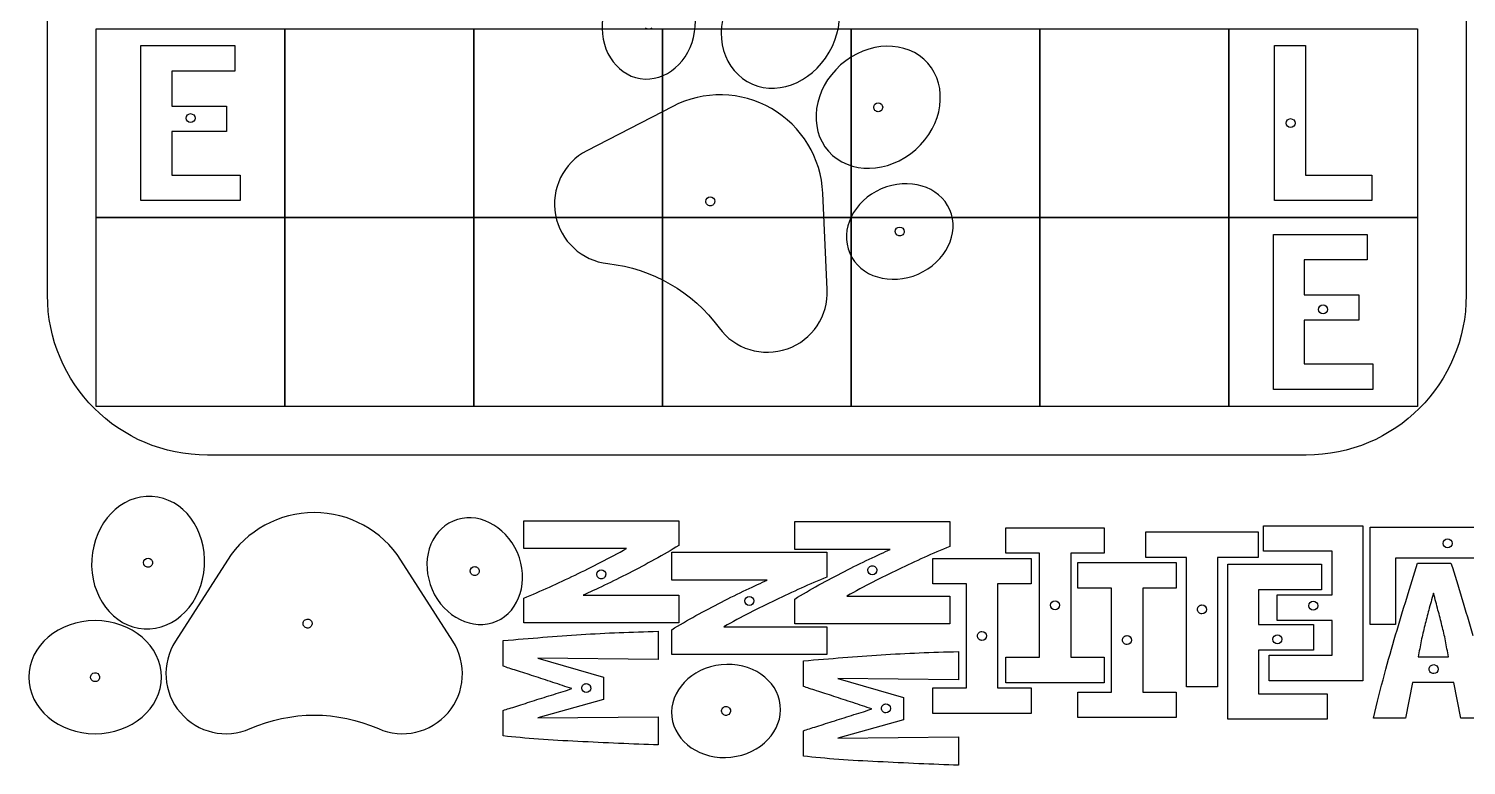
# Model space of a CAD drawing. Extents: x 9 to 2087, y 87 to 833.
# Drawn here: x 9.2 to 455, y 283.6 to 512 of the extents above; entities that cross this region are included whole.
import ezdxf

# ---------------------------------------------------------------- set-up
doc = ezdxf.new("R2010")
doc.units = 0
doc.layers.add('Calque_1', color=7, linetype='CONTINUOUS')

msp = doc.modelspace()

# ---------------------------------------------------------------- linework, layer by layer
at = {"layer": 'Calque_1', "color": 7}
for p, q in [((15.054819, 429.388908), (15.054819, 770.110981)), ((454.954828, 770.110981), (454.954828, 429.388908)), ((44.018872, 458.674346), (44.018872, 506.720704)), ((44.018872, 506.720704), (73.126085, 506.720704)), ((73.126085, 506.720704), (73.126085, 498.803531)), ((395.486494, 458.674329), (395.486494, 506.72072)), ((395.486494, 506.72072), (405.111293, 506.72072)), ((405.111293, 506.72072), (405.111293, 466.591498)), ((73.126085, 498.803531), (53.566051, 498.803531)), ((53.566051, 498.803531), (53.566051, 488.014446)), ((198.867605, 496.520455), (198.867605, 496.520455)), ((232.019515, 495.601686), (232.019515, 495.601686)), ((53.566051, 488.014446), (70.564688, 488.014446)), ((70.564688, 488.014446), (70.564688, 480.097277)), ((208.921179, 487.909872), (182.328029, 474.161657)), ((274.026514, 487.635134), (274.026514, 487.635134)), ((60.819693, 484.249917), (60.819693, 484.249917)), ((401.886385, 482.69753), (401.886385, 482.69753)), ((70.564688, 480.097277), (53.566051, 480.097277)), ((53.566051, 480.097277), (53.566051, 466.591515)), ((257.250633, 473.974975), (257.250633, 473.974975)), ((53.566051, 466.591515), (74.83371, 466.591515)), ((74.83371, 466.591515), (74.83371, 458.674346)), ((405.111293, 466.591498), (425.68042, 466.591498)), ((425.68042, 466.591498), (425.68042, 458.674329)), ((256.84999, 431.136335), (255.460046, 461.04064)), ((74.83371, 458.674346), (44.018872, 458.674346)), ((221.947174, 458.439328), (221.947174, 458.439328)), ((294.831482, 455.849123), (294.831482, 455.849123)), ((425.68042, 458.674329), (395.486494, 458.674329)), ((280.714786, 449.110041), (280.714786, 449.110041)), ((395.176017, 400.148119), (395.176017, 448.194477)), ((395.176017, 448.194477), (424.283271, 448.194477)), ((424.283271, 448.194477), (424.283271, 440.277304)), ((188.838331, 439.154291), (188.844822, 439.155702)), ((424.283271, 440.277304), (404.723196, 440.277304)), ((404.723196, 440.277304), (404.723196, 429.488219)), ((404.723196, 429.488219), (421.721833, 429.488219)), ((421.721833, 429.488219), (421.721833, 421.57105)), ((411.9769, 424.947487), (411.9769, 424.947487)), ((421.721833, 421.57105), (404.723196, 421.57105)), ((404.723196, 421.57105), (404.723196, 408.065288)), ((404.723196, 408.065288), (425.990897, 408.065288)), ((425.990897, 408.065288), (425.990897, 400.148119)), ((425.990897, 400.148119), (395.176017, 400.148119)), ((405.365873, 379.799941), (64.643792, 379.799941)), ((140.813835, 359.331962), (140.813835, 359.331962)), ((162.734082, 350.842107), (162.734082, 359.457854)), ((162.734082, 359.457854), (210.780416, 359.457854)), ((210.780416, 359.457854), (210.780416, 351.773539)), ((246.797681, 350.547069), (246.797681, 359.162816)), ((246.797681, 359.162816), (294.844014, 359.162816)), ((294.844014, 359.162816), (294.844014, 351.478501)), ((312.224307, 349.362086), (312.224307, 357.279259)), ((312.224307, 357.279259), (342.728668, 357.279259)), ((342.728668, 357.279259), (342.728668, 349.362086)), ((392.127254, 349.983724), (392.127254, 357.900897)), ((392.127254, 357.900897), (422.942134, 357.900897)), ((422.942134, 357.900897), (422.942134, 309.854564)), ((425.159591, 327.240434), (425.159591, 357.43436)), ((425.159591, 357.43436), (473.205982, 357.43436)), ((355.577069, 348.052365), (355.577069, 355.969497)), ((355.577069, 355.969497), (390.505774, 355.969497)), ((390.505774, 355.969497), (390.505774, 348.052365)), ((194.635633, 350.842107), (162.734082, 350.842107)), ((208.663347, 341.040863), (208.663347, 349.656611)), ((208.663347, 349.656611), (256.70968, 349.656611)), ((276.37061, 350.547069), (246.797681, 350.547069)), ((256.70968, 349.656611), (256.70968, 341.972296)), ((289.552689, 339.857425), (289.552689, 347.774599)), ((289.552689, 347.774599), (320.057092, 347.774599)), ((322.702918, 349.362086), (312.224307, 349.362086)), ((320.057092, 347.774599), (320.057092, 339.857425)), ((322.702918, 317.150058), (322.702918, 349.362086)), ((342.728668, 349.362086), (332.327717, 349.362086)), ((332.327717, 349.362086), (332.327717, 317.150058)), ((368.229022, 348.052365), (355.577069, 348.052365)), ((368.229022, 307.923164), (368.229022, 348.052365)), ((390.505774, 348.052365), (377.853821, 348.052365)), ((377.853821, 348.052365), (377.853821, 307.923164)), ((413.394954, 349.983724), (392.127254, 349.983724)), ((413.394954, 336.477958), (413.394954, 349.983724)), ((473.205982, 347.809561), (433.07676, 347.809561)), ((433.07676, 347.809561), (433.07676, 327.240434)), ((449.182792, 351.034469), (449.182792, 351.034469)), ((47.251282, 347.436143), (47.251282, 347.436143)), ((70.89315, 347.271731), (54.736887, 322.06885)), ((140.788239, 322.067666), (124.631565, 347.271709)), ((147.552933, 345.21526), (147.552933, 345.21526)), ((270.820835, 345.498169), (270.820835, 345.498169)), ((334.54962, 338.547742), (334.54962, 346.464874)), ((334.54962, 346.464874), (365.054023, 346.464874)), ((365.054023, 346.464874), (365.054023, 338.547742)), ((381.02881, 297.88927), (381.02881, 345.935629)), ((381.02881, 345.935629), (410.136064, 345.935629)), ((410.136064, 345.935629), (410.136064, 338.018455)), ((439.8403, 346.27216), (450.241293, 346.27216)), ((186.757261, 341.453851), (186.757261, 341.453851)), ((238.236276, 341.040863), (208.663347, 341.040863)), ((300.031301, 339.857425), (289.552689, 339.857425)), ((300.031301, 307.645397), (300.031301, 339.857425)), ((320.057092, 339.857425), (309.656099, 339.857425)), ((309.656099, 339.857425), (309.656099, 307.645397)), ((162.734082, 327.789203), (162.734082, 335.473518)), ((181.207486, 336.40495), (210.780416, 336.40495)), ((210.780416, 336.40495), (210.780416, 327.789203)), ((232.686505, 335.991963), (232.686505, 335.991963)), ((246.797681, 327.494123), (246.797681, 335.178439)), ((262.942464, 336.109871), (294.844014, 336.109871)), ((294.844014, 336.109871), (294.844014, 327.494123)), ((345.028232, 338.547742), (334.54962, 338.547742)), ((345.028232, 306.335714), (345.028232, 338.547742)), ((365.054023, 338.547742), (354.653031, 338.547742)), ((354.653031, 338.547742), (354.653031, 306.335714)), ((410.136064, 338.018455), (390.575989, 338.018455)), ((390.575989, 338.018455), (390.575989, 327.22937)), ((396.396318, 328.560784), (396.396318, 336.477958)), ((396.396318, 336.477958), (413.394954, 336.477958)), ((444.807939, 336.95788), (444.807939, 336.95788)), ((328.869889, 333.256072), (328.869889, 333.256072)), ((374.434927, 331.946343), (374.434927, 331.946343)), ((406.141251, 333.101541), (406.141251, 333.101541)), ((45.048156, 325.914593), (45.048156, 325.914593)), ((96.909205, 328.26247), (96.909205, 328.26247)), ((210.780416, 327.789203), (162.734082, 327.789203)), ((208.663347, 317.987918), (208.663347, 325.672233)), ((224.808129, 326.603665), (256.70968, 326.603665)), ((294.844014, 327.494123), (246.797681, 327.494123)), ((256.70968, 326.603665), (256.70968, 317.987918)), ((390.575989, 327.22937), (407.574626, 327.22937)), ((413.394954, 328.560784), (396.396318, 328.560784)), ((407.574626, 327.22937), (407.574626, 319.312201)), ((413.394954, 317.771737), (413.394954, 328.560784)), ((433.07676, 327.240434), (425.159591, 327.240434)), ((156.383665, 314.382376), (156.383665, 322.299507)), ((204.430024, 325.171423), (204.430024, 316.400479)), ((306.198333, 323.751411), (306.198333, 323.751411)), ((351.195306, 322.44172), (351.195306, 322.44172)), ((397.829693, 322.688639), (397.829693, 322.688639)), ((204.430024, 316.400479), (167.095134, 316.866195)), ((167.095134, 316.866195), (187.431404, 310.967124)), ((256.70968, 317.987918), (208.663347, 317.987918)), ((297.489783, 318.886021), (297.489783, 310.115077)), ((312.224307, 309.232885), (312.224307, 317.150058)), ((312.224307, 317.150058), (322.702918, 317.150058)), ((332.327717, 317.150058), (342.728668, 317.150058)), ((342.728668, 317.150058), (342.728668, 309.232885)), ((407.574626, 319.312201), (390.575989, 319.312201)), ((390.575989, 319.312201), (390.575989, 305.80644)), ((393.834879, 309.854564), (393.834879, 317.771737)), ((393.834879, 317.771737), (413.394954, 317.771737)), ((440.073158, 317.242566), (449.465099, 317.242566)), ((249.443408, 308.096974), (249.443408, 316.014105)), ((446.277863, 313.434251), (446.277863, 313.434251)), ((9.249531, 310.950991), (9.249531, 310.950991)), ((30.517556, 309.743339), (30.517556, 309.743339)), ((182.109241, 308.943863), (182.109241, 308.943863)), ((187.431404, 310.967124), (187.431404, 303.981383)), ((297.489783, 310.115077), (260.154878, 310.580793)), ((260.154878, 310.580793), (280.491146, 304.681722)), ((289.552689, 299.728224), (289.552689, 307.645397)), ((289.552689, 307.645397), (300.031301, 307.645397)), ((309.656099, 307.645397), (320.057092, 307.645397)), ((342.728668, 309.232885), (312.224307, 309.232885)), ((320.057092, 307.645397), (320.057092, 299.728224)), ((377.853821, 307.923164), (368.229022, 307.923164)), ((422.942134, 309.854564), (393.834879, 309.854564)), ((438.287914, 309.325393), (436.114572, 298.225827)), ((451.095105, 309.325393), (438.287914, 309.325393)), ((453.346066, 298.225827), (451.095105, 309.325393)), ((187.431404, 303.981383), (167.095134, 298.315171)), ((280.491146, 304.681722), (280.491146, 297.695981)), ((334.54962, 298.41854), (334.54962, 306.335714)), ((334.54962, 306.335714), (345.028232, 306.335714)), ((354.653031, 306.335714), (365.054023, 306.335714)), ((365.054023, 306.335714), (365.054023, 298.41854)), ((390.575989, 305.80644), (411.84369, 305.80644)), ((411.84369, 305.80644), (411.84369, 297.88927)), ((156.383665, 292.726578), (156.383665, 300.643752)), ((167.095134, 298.315171), (204.430024, 298.703268)), ((204.430024, 298.703268), (204.430024, 289.932282)), ((208.663171, 298.703224), (208.663171, 298.703224)), ((225.837253, 299.135761), (225.837253, 299.135761)), ((275.019003, 302.658486), (275.019003, 302.658486)), ((320.057092, 299.728224), (289.552689, 299.728224)), ((77.878649, 295.006735), (77.884385, 295.010047)), ((249.443408, 286.441176), (249.443408, 294.35835)), ((280.491146, 297.695981), (260.154878, 292.029769)), ((365.054023, 298.41854), (334.54962, 298.41854)), ((411.84369, 297.88927), (381.02881, 297.88927)), ((436.114572, 298.225827), (426.179296, 298.225827)), ((463.59182, 298.225827), (453.346066, 298.225827)), ((260.154878, 292.029769), (297.489783, 292.417866)), ((297.489783, 292.417866), (297.489783, 283.64688))]:
    msp.add_line(p, q, dxfattribs=at)
at = {"layer": 'Calque_1', "color": 1}
for p, q in [((30.163103, 511.960604), (88.689294, 511.960604)), ((30.163103, 453.434399), (30.163103, 511.960604)), ((88.689294, 511.960604), (88.689294, 453.434399)), ((88.689294, 511.960604), (147.215521, 511.960604)), ((88.689294, 453.434399), (88.689294, 511.960604)), ((147.215521, 511.960604), (147.215521, 453.434399)), ((147.215521, 511.960604), (205.741748, 511.960604)), ((147.215521, 453.434399), (147.215521, 511.960604)), ((205.74172, 511.960604), (264.267947, 511.960604)), ((205.74172, 453.434399), (205.74172, 511.960604)), ((205.741748, 511.960604), (205.741748, 453.434399)), ((264.267947, 511.960604), (264.267947, 453.434399)), ((264.267947, 511.960604), (322.794115, 511.960604)), ((264.267947, 453.434399), (264.267947, 511.960604)), ((322.794115, 511.960604), (322.794115, 453.434399)), ((322.794115, 511.960604), (381.320314, 511.960604)), ((322.794115, 453.434399), (322.794115, 511.960604)), ((381.320314, 511.960604), (381.320314, 453.434399)), ((381.320314, 511.960604), (439.846542, 511.960604)), ((381.320314, 453.434399), (381.320314, 511.960604)), ((439.846542, 511.960604), (439.846542, 453.434399)), ((30.163103, 453.434407), (88.689294, 453.434407)), ((30.163103, 394.9082), (30.163103, 453.434407)), ((88.689294, 453.434399), (30.163103, 453.434399)), ((88.689294, 453.434407), (88.689294, 394.9082)), ((88.689294, 453.434407), (147.215521, 453.434407)), ((88.689294, 394.9082), (88.689294, 453.434407)), ((147.215521, 453.434399), (88.689294, 453.434399)), ((147.215521, 453.434407), (147.215521, 394.9082)), ((147.215521, 453.434407), (205.741748, 453.434407)), ((147.215521, 394.9082), (147.215521, 453.434407)), ((205.741748, 453.434399), (147.215521, 453.434399)), ((205.74172, 453.434407), (264.267947, 453.434407)), ((205.74172, 394.9082), (205.74172, 453.434407)), ((264.267947, 453.434399), (205.74172, 453.434399)), ((205.741748, 453.434407), (205.741748, 394.9082)), ((264.267947, 453.434407), (264.267947, 394.9082)), ((264.267947, 453.434407), (322.794115, 453.434407)), ((264.267947, 394.9082), (264.267947, 453.434407)), ((322.794115, 453.434399), (264.267947, 453.434399)), ((322.794115, 453.434407), (322.794115, 394.9082)), ((322.794115, 453.434407), (381.320314, 453.434407)), ((322.794115, 394.9082), (322.794115, 453.434407)), ((381.320314, 453.434399), (322.794115, 453.434399)), ((381.320314, 453.434407), (381.320314, 394.9082)), ((381.320314, 453.434407), (439.846542, 453.434407)), ((381.320314, 394.9082), (381.320314, 453.434407)), ((439.846542, 453.434399), (381.320314, 453.434399)), ((439.846542, 453.434407), (439.846542, 394.9082)), ((88.689294, 394.9082), (30.163103, 394.9082)), ((147.215521, 394.9082), (88.689294, 394.9082)), ((205.741748, 394.9082), (147.215521, 394.9082)), ((264.267947, 394.9082), (205.74172, 394.9082)), ((322.794115, 394.9082), (264.267947, 394.9082)), ((381.320314, 394.9082), (322.794115, 394.9082)), ((439.846542, 394.9082), (381.320314, 394.9082))]:
    msp.add_line(p, q, dxfattribs=at)
at = {"layer": 'Calque_1', "color": 7}
for points in [[(257.476242, 504.655248), (263.157375, 514.495258), (260.968629, 526.395107), (252.590749, 531.232088)], [(215.727137, 510.979983), (217.176292, 520.202994), (211.98408, 528.688688), (204.130175, 529.922659)], [(227.133826, 522.173441), (221.455091, 512.337554), (223.643922, 500.437344), (232.019515, 495.601686)], [(187.274679, 515.46111), (185.828205, 506.239598), (191.019711, 497.751579), (198.867605, 496.520455)], [(198.867605, 496.520455), (206.726337, 495.278488), (214.275245, 501.756428), (215.727137, 510.979983)], [(201.501331, 511.827759), (201.131746, 511.827754), (200.777296, 511.974571), (200.515962, 512.23591)], [(202.486664, 512.23593), (202.225342, 511.974592), (201.870907, 511.827769), (201.501331, 511.827759)], [(288.014489, 501.295474), (281.588913, 508.527571), (269.490074, 508.274892), (260.999673, 500.729246)], [(232.019515, 495.601686), (240.397423, 490.764708), (251.797479, 494.81936), (257.476242, 504.655248)], [(260.999673, 500.729246), (252.50676, 493.185057), (250.830303, 481.204029), (257.250633, 473.974975)], [(284.266578, 474.538409), (292.761212, 482.081311), (294.434818, 494.06642), (288.014489, 501.295474)], [(239.537153, 487.201401), (230.121261, 492.637661), (218.581646, 492.905346), (208.921179, 487.909872)], [(255.460046, 461.04064), (254.955687, 471.904477), (248.954175, 481.764477), (239.537153, 487.201401)], [(271.647673, 486.649757), (271.386339, 486.911096), (271.239529, 487.265548), (271.239542, 487.635134)], [(271.239542, 487.635134), (271.239562, 488.404726), (271.863451, 489.028589), (272.633042, 489.028578)], [(272.633042, 486.241606), (272.263456, 486.2416), (271.909007, 486.388418), (271.647673, 486.649757)], [(272.633042, 489.028578), (273.402623, 489.028573), (274.026494, 488.404715), (274.026514, 487.635134)], [(273.618393, 486.649767), (273.357065, 486.388428), (273.002623, 486.241608), (272.633042, 486.241606)], [(274.026514, 487.635134), (274.026527, 487.265553), (273.879721, 486.911105), (273.618393, 486.649767)], [(58.032732, 484.249917), (58.032732, 485.019515), (58.656614, 485.643398), (59.426212, 485.643398)], [(59.426212, 482.856436), (58.656614, 482.856436), (58.032732, 483.480319), (58.032732, 484.249917)], [(59.426212, 485.643398), (60.19581, 485.643398), (60.819693, 485.019515), (60.819693, 484.249917)], [(60.819693, 484.249917), (60.819693, 483.480319), (60.19581, 482.856436), (59.426212, 482.856436)], [(399.099457, 482.69753), (399.099457, 483.467122), (399.72333, 484.091002), (400.492921, 484.091012)], [(400.492921, 481.304049), (399.72333, 481.304059), (399.099457, 481.927939), (399.099457, 482.69753)], [(400.492921, 484.091012), (401.262513, 484.091002), (401.886385, 483.467122), (401.886385, 482.69753)], [(401.886385, 482.69753), (401.886385, 481.927939), (401.262513, 481.304059), (400.492921, 481.304049)], [(182.328029, 474.161657), (175.04441, 470.395359), (171.085904, 462.303399), (172.581146, 454.243733)], [(257.250633, 473.974975), (263.675648, 466.742915), (275.774825, 466.99569), (284.266578, 474.538409)], [(294.831482, 455.849123), (291.654055, 463.14194), (282.144185, 466.038946), (273.577668, 462.31646)], [(219.160201, 458.439328), (219.160222, 459.208919), (219.78411, 459.832782), (220.553702, 459.832772)], [(220.553702, 459.832772), (221.323282, 459.832767), (221.947153, 459.208908), (221.947174, 458.439328)], [(273.577668, 462.31646), (265.015836, 458.588835), (260.645371, 449.656866), (263.812017, 442.370264)], [(219.568332, 457.45395), (219.306998, 457.71529), (219.160189, 458.069742), (219.160201, 458.439328)], [(220.553702, 457.045799), (220.184116, 457.045794), (219.829666, 457.192611), (219.568332, 457.45395)], [(221.539053, 457.45396), (221.277725, 457.192622), (220.923283, 457.045802), (220.553702, 457.045799)], [(221.947174, 458.439328), (221.947186, 458.069747), (221.80038, 457.715299), (221.539053, 457.45396)], [(285.065013, 435.90096), (293.626478, 439.628489), (297.996293, 448.56299), (294.831482, 455.849123)], [(172.581146, 454.243733), (174.082201, 446.180399), (180.683972, 440.050919), (188.838331, 439.154291)], [(277.927813, 449.110041), (277.927834, 449.879632), (278.551722, 450.503495), (279.321314, 450.503485)], [(279.321314, 450.503485), (280.090894, 450.50348), (280.714765, 449.879621), (280.714786, 449.110041)], [(278.335944, 448.124663), (278.07461, 448.386002), (277.927801, 448.740455), (277.927813, 449.110041)], [(279.321314, 447.716512), (278.951728, 447.716507), (278.597278, 447.863324), (278.335944, 448.124663)], [(280.306665, 448.124673), (280.045337, 447.863335), (279.690894, 447.716514), (279.321314, 447.716512)], [(280.714786, 449.110041), (280.714798, 448.74046), (280.567992, 448.386012), (280.306665, 448.124673)], [(263.812017, 442.370264), (266.975785, 435.082298), (276.496551, 432.181438), (285.065013, 435.90096)], [(188.844822, 439.155702), (202.599345, 437.643775), (215.089541, 430.432557), (223.277118, 419.271013)], [(64.643792, 379.799941), (37.171491, 379.799941), (15.054819, 401.916619), (15.054819, 429.388908)], [(244.46893, 412.73651), (252.200295, 415.469189), (257.230087, 422.945408), (256.84999, 431.136335)], [(454.954828, 429.388908), (454.954828, 401.916619), (432.838146, 379.799941), (405.365873, 379.799941)], [(410.583436, 423.554003), (409.813843, 423.554012), (409.18997, 424.177894), (409.189972, 424.947487)], [(409.189972, 424.947487), (409.189973, 425.717079), (409.813845, 426.340958), (410.583436, 426.340968)], [(410.583436, 426.340968), (411.353028, 426.340958), (411.9769, 425.717079), (411.9769, 424.947487)], [(411.9769, 424.947487), (411.976902, 424.177894), (411.353029, 423.554012), (410.583436, 423.554003)], [(223.277118, 419.271013), (228.126909, 412.659695), (236.734884, 410.005062), (244.46893, 412.73651)], [(47.482959, 366.986427), (37.825526, 367.556749), (29.449016, 358.822904), (28.780986, 347.483699)], [(63.752904, 345.416185), (64.425869, 356.756426), (57.134525, 366.414593), (47.482959, 366.986427)], [(97.76155, 361.96615), (86.888995, 361.966149), (76.761566, 356.428138), (70.89315, 347.271731)], [(124.631565, 347.271709), (118.762832, 356.42789), (108.635405, 361.966136), (97.76155, 361.96615)], [(160.762007, 349.565503), (157.034457, 358.126979), (148.099953, 362.496762), (140.813835, 359.331962)], [(140.813835, 359.331962), (133.521012, 356.154537), (130.624009, 346.644656), (134.346509, 338.078171)], [(447.789311, 352.427933), (447.78932, 353.197524), (448.4132, 353.821397), (449.182792, 353.821397)], [(449.182792, 351.034469), (448.4132, 351.034469), (447.78932, 351.658341), (447.789311, 352.427933)], [(449.182792, 353.821397), (449.952384, 353.821397), (450.576264, 353.197524), (450.576273, 352.427933)], [(450.576273, 352.427933), (450.576264, 351.658341), (449.952384, 351.034469), (449.182792, 351.034469)], [(45.280638, 347.436131), (45.824819, 347.980299), (46.707095, 347.980304), (47.251282, 347.436143)], [(154.292694, 328.312499), (161.580674, 331.476263), (164.481526, 340.997031), (160.762007, 349.565503)], [(178.646048, 342.614498), (183.97591, 345.150063), (189.305771, 347.8926), (194.635633, 350.842107)], [(210.780416, 351.773539), (208.503581, 350.324645), (206.019762, 348.875764), (203.328958, 347.426897)], [(269.850585, 347.519914), (272.334404, 348.710078), (274.507746, 349.719129), (276.37061, 350.547069)], [(294.844014, 351.478501), (289.514153, 349.305159), (284.210164, 346.924833), (278.932049, 344.337521)], [(28.780986, 347.483699), (28.110135, 336.143744), (35.396563, 326.486452), (45.048156, 325.914593)], [(45.280597, 345.465458), (44.736425, 346.009657), (44.736443, 346.891955), (45.280638, 347.436131)], [(45.048156, 325.914593), (54.705164, 325.343933), (63.081812, 334.07811), (63.752904, 345.416185)], [(46.265958, 345.057285), (45.896372, 345.057288), (45.541925, 345.204113), (45.280597, 345.465458)], [(47.251326, 345.465444), (46.989993, 345.204102), (46.635545, 345.057283), (46.265958, 345.057285)], [(47.251282, 347.436143), (47.512622, 347.17482), (47.659447, 346.820382), (47.659455, 346.450803)], [(47.659455, 346.450803), (47.659463, 346.081224), (47.512654, 345.726779), (47.251326, 345.465444)], [(146.567596, 342.836446), (146.306271, 343.097779), (146.159463, 343.45222), (146.159469, 343.821796)], [(146.159469, 343.821796), (146.159479, 344.591381), (146.783348, 345.21525), (147.552933, 345.21526)], [(147.552933, 345.21526), (147.922509, 345.215266), (148.27695, 345.068459), (148.538283, 344.807133)], [(148.538283, 344.807133), (148.799616, 344.545808), (148.946434, 344.191371), (148.946439, 343.821796)], [(148.946439, 343.821796), (148.946445, 343.452213), (148.799632, 343.097766), (148.538297, 342.836432)], [(185.363781, 342.847356), (185.36379, 343.616947), (185.98767, 344.240819), (186.757261, 344.24082)], [(186.757261, 344.24082), (187.526853, 344.240819), (188.150732, 343.616947), (188.150742, 342.847356)], [(195.411827, 343.235453), (192.772769, 341.838305), (190.21133, 340.570522), (187.727511, 339.432105)], [(203.328958, 347.426897), (200.689928, 345.978003), (198.050884, 344.580855), (195.411827, 343.235453)], [(254.249138, 339.525122), (256.888168, 340.974016), (259.527212, 342.371165), (262.16627, 343.716567)], [(262.16627, 343.716567), (264.805328, 345.113715), (267.366766, 346.381497), (269.850585, 347.519914)], [(278.932049, 344.337521), (273.602187, 341.801956), (268.272325, 339.059406), (262.942464, 336.109871)], [(269.427355, 344.104663), (269.427349, 344.474242), (269.574158, 344.828685), (269.835487, 345.090019)], [(270.820835, 342.711199), (270.051244, 342.7112), (269.427364, 343.335072), (269.427355, 344.104663)], [(269.835487, 345.090019), (270.096816, 345.351352), (270.451257, 345.498168), (270.820835, 345.498169)], [(270.820835, 345.498169), (271.190414, 345.498168), (271.544854, 345.351352), (271.806183, 345.090019)], [(272.214316, 344.104663), (272.214306, 343.335072), (271.590427, 342.7112), (270.820835, 342.711199)], [(271.806183, 345.090019), (272.067512, 344.828685), (272.214322, 344.474242), (272.214316, 344.104663)], [(433.087417, 324.073069), (435.415998, 331.886749), (437.666959, 339.286446), (439.8403, 346.27216)], [(450.241293, 346.27216), (452.518127, 339.2347), (454.769088, 331.757384), (456.994176, 323.840211)], [(147.552933, 342.428291), (147.183358, 342.428295), (146.828921, 342.575113), (146.567596, 342.836446)], [(148.538297, 342.836432), (148.276963, 342.575097), (147.922516, 342.428284), (147.552933, 342.428291)], [(162.734082, 335.473518), (168.063944, 337.64686), (173.367933, 340.027186), (178.646048, 342.614498)], [(187.727511, 339.432105), (185.243692, 338.241942), (183.070351, 337.23289), (181.207486, 336.40495)], [(185.771913, 341.862001), (185.510584, 342.123334), (185.363774, 342.477778), (185.363781, 342.847356)], [(186.757261, 341.453851), (186.387683, 341.453851), (186.033242, 341.600667), (185.771913, 341.862001)], [(187.742609, 341.862001), (187.48128, 341.600667), (187.12684, 341.453851), (186.757261, 341.453851)], [(188.150742, 342.847356), (188.150748, 342.477778), (188.003938, 342.123334), (187.742609, 341.862001)], [(231.716251, 338.013709), (234.20007, 339.203872), (236.373411, 340.212924), (238.236276, 341.040863)], [(256.70968, 341.972296), (251.379818, 339.798954), (246.07583, 337.418627), (240.797714, 334.831316)], [(246.797681, 335.178439), (249.074515, 336.627333), (251.558334, 338.076227), (254.249138, 339.525122)], [(134.346509, 338.078171), (138.0741, 329.516323), (147.006079, 325.145836), (154.292694, 328.312499)], [(224.031936, 334.210361), (226.670993, 335.607509), (229.232432, 336.875292), (231.716251, 338.013709)], [(240.797714, 334.831316), (235.467852, 332.295751), (230.137991, 329.5532), (224.808129, 326.603665)], [(231.293024, 334.598499), (231.293034, 335.368091), (231.916914, 335.991963), (232.686505, 335.991963)], [(232.686505, 333.205035), (231.916914, 333.205036), (231.293034, 333.828908), (231.293024, 334.598499)], [(232.686505, 335.991963), (233.456096, 335.991963), (234.079976, 335.368091), (234.079985, 334.598499)], [(234.079985, 334.598499), (234.079976, 333.828908), (233.456096, 333.205036), (232.686505, 333.205035)], [(326.082928, 333.256072), (326.082929, 334.02567), (326.706811, 334.649552), (327.476409, 334.649552)], [(327.476409, 334.649552), (328.246007, 334.649552), (328.869889, 334.02567), (328.869889, 333.256072)], [(406.141251, 333.101541), (406.141251, 333.871132), (406.765123, 334.495012), (407.534714, 334.495021)], [(407.534714, 334.495021), (408.304306, 334.495012), (408.928178, 333.871132), (408.928178, 333.101541)], [(444.807939, 336.95788), (444.290476, 335.146762), (443.798887, 333.413263), (443.333171, 331.757384)], [(446.205087, 331.757384), (445.791117, 333.413263), (445.325401, 335.146762), (444.807939, 336.95788)], [(208.663347, 325.672233), (210.940181, 327.121128), (213.424, 328.570022), (216.114804, 330.018916)], [(216.114804, 330.018916), (218.753834, 331.467811), (221.392878, 332.864959), (224.031936, 334.210361)], [(327.476409, 331.862592), (326.706811, 331.862592), (326.082929, 332.486474), (326.082928, 333.256072)], [(328.869889, 333.256072), (328.869889, 332.486474), (328.246007, 331.862592), (327.476409, 331.862592)], [(371.647958, 331.946343), (371.647958, 332.315921), (371.794774, 332.670362), (372.056108, 332.931691)], [(372.056108, 330.960995), (371.794774, 331.222324), (371.647958, 331.576765), (371.647958, 331.946343)], [(372.056108, 332.931691), (372.317441, 333.19302), (372.671885, 333.33983), (373.041463, 333.339823)], [(373.041463, 330.552862), (372.671885, 330.552856), (372.317441, 330.699666), (372.056108, 330.960995)], [(373.041463, 333.339823), (373.811054, 333.339814), (374.434926, 332.715934), (374.434927, 331.946343)], [(374.434927, 331.946343), (374.434926, 331.176752), (373.811054, 330.552872), (373.041463, 330.552862)], [(407.534714, 331.708061), (406.765123, 331.70807), (406.141251, 332.33195), (406.141251, 333.101541)], [(408.928178, 333.101541), (408.928178, 332.33195), (408.304306, 331.70807), (407.534714, 331.708061)], [(443.333171, 331.757384), (442.919201, 330.153251), (442.505231, 328.549117), (442.091261, 326.944984)], [(447.446996, 326.944984), (447.084773, 328.549117), (446.670803, 330.153251), (446.205087, 331.757384)], [(29.818511, 328.467984), (18.460999, 328.467984), (9.249544, 320.622264), (9.249531, 310.950991)], [(50.39199, 310.95098), (50.391986, 320.622292), (41.18105, 328.467971), (29.818511, 328.467984)], [(94.495618, 326.868986), (94.310835, 327.18905), (94.260765, 327.56941), (94.356423, 327.926391)], [(94.356423, 327.926391), (94.452082, 328.283372), (94.685633, 328.587731), (95.005698, 328.772513)], [(95.341761, 326.219706), (94.984772, 326.315361), (94.680404, 326.548915), (94.495618, 326.868986)], [(95.005698, 328.772513), (95.672182, 329.157298), (96.524404, 328.928946), (96.909205, 328.26247)], [(96.399182, 326.358927), (96.079117, 326.17413), (95.69875, 326.124051), (95.341761, 326.219706)], [(97.048431, 327.205069), (96.952784, 326.848085), (96.719242, 326.543719), (96.399182, 326.358927)], [(96.909205, 328.26247), (97.093998, 327.942412), (97.144079, 327.562053), (97.048431, 327.205069)], [(442.091261, 326.944984), (441.729038, 325.392597), (441.366814, 323.814337), (441.004591, 322.210204)], [(448.533667, 322.210204), (448.22319, 323.814337), (447.860966, 325.392597), (447.446996, 326.944984)], [(54.736887, 322.06885), (50.31226, 315.165345), (50.930035, 306.178237), (56.254798, 299.945994)], [(139.265855, 299.94241), (144.595045, 306.174666), (145.212887, 315.164165), (140.788239, 322.067666)], [(156.383665, 322.299507), (160.575109, 322.661731), (164.663061, 322.998082), (168.647521, 323.308559)], [(168.647521, 323.308559), (172.631981, 323.670783), (176.590567, 323.955387), (180.523281, 324.162372)], [(180.523281, 324.162372), (184.404249, 324.421103), (188.336963, 324.628088), (192.321423, 324.783326)], [(192.321423, 324.783326), (196.254125, 324.938565), (200.290325, 325.067931), (204.430024, 325.171423)], [(303.819513, 322.766061), (303.558179, 323.02739), (303.411363, 323.381832), (303.411364, 323.751411)], [(303.411364, 323.751411), (303.411364, 324.12099), (303.558181, 324.47543), (303.819514, 324.736759)], [(304.80487, 322.357927), (304.435291, 322.35792), (304.080847, 322.504731), (303.819513, 322.766061)], [(303.819514, 324.736759), (304.080848, 324.998088), (304.435291, 325.144898), (304.80487, 325.144892)], [(304.80487, 325.144892), (305.574461, 325.144882), (306.198333, 324.521003), (306.198333, 323.751411)], [(306.198333, 323.751411), (306.198335, 322.981818), (305.574463, 322.357936), (304.80487, 322.357927)], [(348.408337, 322.44172), (348.408337, 322.811298), (348.555153, 323.165739), (348.816487, 323.427068)], [(348.816487, 321.456371), (348.555153, 321.7177), (348.408337, 322.072141), (348.408337, 322.44172)], [(348.816487, 323.427068), (349.077821, 323.688396), (349.432264, 323.835206), (349.801842, 323.8352)], [(349.801842, 321.048239), (349.432264, 321.048233), (349.077821, 321.195043), (348.816487, 321.456371)], [(349.801842, 323.8352), (350.571434, 323.83519), (351.195306, 323.211311), (351.195306, 322.44172)], [(351.195306, 322.44172), (351.195306, 321.672128), (350.571434, 321.048249), (349.801842, 321.048239)], [(396.436229, 321.295154), (395.666636, 321.295164), (395.042763, 321.919046), (395.042765, 322.688639)], [(395.042765, 322.688639), (395.042766, 323.45823), (395.666638, 324.08211), (396.436229, 324.082119)], [(396.436229, 324.082119), (397.205821, 324.08211), (397.829693, 323.45823), (397.829693, 322.688639)], [(397.829693, 322.688639), (397.829695, 321.919046), (397.205822, 321.295164), (396.436229, 321.295154)], [(426.179296, 298.225827), (428.45613, 307.695387), (430.758837, 316.311134), (433.087417, 324.073069)], [(441.004591, 322.210204), (440.694113, 320.606071), (440.383636, 318.950192), (440.073158, 317.242566)], [(449.465099, 317.242566), (449.154622, 318.950192), (448.844144, 320.606071), (448.533667, 322.210204)], [(249.443408, 316.014105), (253.634853, 316.376329), (257.722805, 316.71268), (261.707264, 317.023157)], [(261.707264, 317.023157), (265.691724, 317.385381), (269.650311, 317.669985), (273.583024, 317.87697)], [(273.583024, 317.87697), (277.463991, 318.135701), (281.396705, 318.342686), (285.381165, 318.497924)], [(285.381165, 318.497924), (289.313878, 318.653163), (293.350084, 318.782529), (297.489783, 318.886021)], [(28.474774, 311.310782), (28.570433, 311.667774), (28.803994, 311.972143), (29.124072, 312.156925)], [(29.124072, 312.156925), (29.790569, 312.541703), (30.642797, 312.313329), (31.027582, 311.646835)], [(160.49749, 312.985227), (158.84161, 313.50269), (157.470335, 313.968406), (156.383665, 314.382376)], [(165.853225, 311.277602), (163.938614, 311.898557), (162.153369, 312.467765), (160.49749, 312.985227)], [(223.957946, 314.803337), (214.676299, 313.813804), (207.82114, 306.602363), (208.663171, 298.703224)], [(242.289249, 302.265112), (241.453667, 310.171808), (233.243223, 315.781756), (223.957946, 314.803337)], [(443.490893, 313.434251), (443.490894, 313.803829), (443.63771, 314.15827), (443.899043, 314.419599)], [(443.899043, 312.448903), (443.63771, 312.710232), (443.490894, 313.064672), (443.490893, 313.434251)], [(443.899043, 314.419599), (444.160377, 314.680928), (444.514821, 314.827738), (444.884399, 314.827731)], [(444.884399, 312.04077), (444.514821, 312.040764), (444.160377, 312.187574), (443.899043, 312.448903)], [(444.884399, 314.827731), (445.65399, 314.827722), (446.277862, 314.203842), (446.277863, 313.434251)], [(446.277863, 313.434251), (446.277862, 312.664659), (445.65399, 312.04078), (444.884399, 312.04077)], [(9.249531, 310.950991), (9.249544, 301.277007), (18.461017, 293.431589), (29.818529, 293.43159)], [(28.613992, 310.253349), (28.429193, 310.573417), (28.379114, 310.953789), (28.474774, 311.310782)], [(29.460146, 309.604096), (29.103157, 309.699742), (28.798786, 309.933286), (28.613992, 310.253349)], [(30.517556, 309.743339), (30.197497, 309.558538), (29.817135, 309.50845), (29.460146, 309.604096)], [(29.818529, 293.43159), (41.180767, 293.431594), (50.39196, 301.27702), (50.39199, 310.95098)], [(31.027582, 311.646835), (31.412362, 310.980358), (31.184019, 310.128145), (30.517556, 309.743339)], [(171.752295, 309.337118), (169.682446, 310.009819), (167.716089, 310.656647), (165.853225, 311.277602)], [(177.651365, 307.396635), (175.736755, 308.017589), (173.770398, 308.664417), (171.752295, 309.337118)], [(180.71576, 307.550379), (180.715759, 307.919954), (180.862572, 308.274392), (181.1239, 308.535721)], [(181.1239, 308.535721), (181.385229, 308.79705), (181.739666, 308.943863), (182.109241, 308.943863)], [(182.109241, 308.943863), (182.478816, 308.943863), (182.833254, 308.79705), (183.094582, 308.535721)], [(183.094582, 308.535721), (183.355911, 308.274392), (183.502723, 307.919954), (183.502722, 307.550379)], [(253.557233, 306.699825), (251.901354, 307.217288), (250.530079, 307.683004), (249.443408, 308.096974)], [(160.575109, 301.96328), (162.282735, 302.532489), (164.119726, 303.127571), (166.086083, 303.748525)], [(166.086083, 303.748525), (168.052439, 304.36948), (170.044669, 304.990435), (172.062772, 305.61139)], [(172.062772, 305.61139), (174.080875, 306.232344), (175.943739, 306.827426), (177.651365, 307.396635)], [(182.109241, 306.156898), (181.339643, 306.156899), (180.715761, 306.780781), (180.71576, 307.550379)], [(183.502722, 307.550379), (183.502722, 306.780781), (182.878839, 306.156899), (182.109241, 306.156898)], [(258.912968, 304.9922), (256.998357, 305.613155), (255.213113, 306.182363), (253.557233, 306.699825)], [(264.812038, 303.051716), (262.742189, 303.724417), (260.775832, 304.371245), (258.912968, 304.9922)], [(56.254798, 299.945994), (61.586422, 293.713459), (70.368478, 291.706061), (77.878649, 295.006735)], [(77.884385, 295.010047), (90.552121, 300.577927), (104.974523, 300.577941), (117.645943, 295.005555)], [(117.645943, 295.005555), (125.151629, 291.704887), (133.933714, 293.709883), (139.265855, 299.94241)], [(156.383665, 300.643752), (157.470335, 301.005975), (158.867484, 301.445818), (160.575109, 301.96328)], [(208.663171, 298.703224), (209.49749, 290.790876), (217.708503, 285.175766), (226.99355, 286.160595)], [(224.130541, 300.121112), (224.034891, 300.478099), (224.084974, 300.858463), (224.269771, 301.178524)], [(224.779817, 299.274951), (224.459743, 299.459742), (224.226191, 299.764116), (224.130541, 300.121112)], [(224.269771, 301.178524), (224.454569, 301.498585), (224.758943, 301.732125), (225.115932, 301.827766)], [(225.837253, 299.135761), (225.480263, 299.040092), (225.09989, 299.090161), (224.779817, 299.274951)], [(225.115932, 301.827766), (225.859292, 302.026927), (226.62336, 301.585785), (226.82255, 300.842433)], [(226.82255, 300.842433), (227.021748, 300.099067), (226.580618, 299.334966), (225.837253, 299.135761)], [(226.99355, 286.160595), (236.277369, 287.147924), (243.130067, 294.359477), (242.289249, 302.265112)], [(259.145826, 297.463123), (261.112183, 298.084078), (263.104413, 298.705033), (265.122516, 299.325988)], [(270.711108, 301.111233), (268.796498, 301.732187), (266.830141, 302.379015), (264.812038, 303.051716)], [(265.122516, 299.325988), (267.140619, 299.946942), (269.003483, 300.542024), (270.711108, 301.111233)], [(273.625498, 301.265022), (273.625502, 301.634598), (273.77232, 301.989034), (274.033653, 302.25036)], [(274.033653, 300.279685), (273.77232, 300.54101), (273.625502, 300.895447), (273.625498, 301.265022)], [(274.033653, 302.25036), (274.294986, 302.511685), (274.649427, 302.658493), (275.019003, 302.658486)], [(275.019003, 299.871558), (274.649427, 299.871552), (274.294986, 300.01836), (274.033653, 300.279685)], [(275.019003, 302.658486), (275.788588, 302.658477), (276.412457, 302.034607), (276.412467, 301.265022)], [(276.412467, 301.265022), (276.412457, 300.495437), (275.788588, 299.871568), (275.019003, 299.871558)], [(249.443408, 294.35835), (250.530079, 294.720573), (251.927227, 295.160416), (253.634853, 295.677878)], [(253.634853, 295.677878), (255.342478, 296.247087), (257.179469, 296.842169), (259.145826, 297.463123)], [(167.327992, 291.717527), (163.395279, 292.028004), (159.747169, 292.364355), (156.383665, 292.726578)], [(179.514229, 291.018953), (175.322785, 291.225938), (171.260706, 291.458796), (167.327992, 291.717527)], [(192.166184, 290.397998), (187.922993, 290.604983), (183.705675, 290.811968), (179.514229, 291.018953)], [(204.430024, 289.932282), (200.49731, 290.087521), (196.409364, 290.242759), (192.166184, 290.397998)], [(260.387736, 285.432125), (256.455022, 285.742602), (252.806913, 286.078953), (249.443408, 286.441176)], [(272.573973, 284.733551), (268.382528, 284.940536), (264.320449, 285.173394), (260.387736, 285.432125)], [(285.225926, 284.112596), (280.982735, 284.319581), (276.765417, 284.526566), (272.573973, 284.733551)], [(297.489783, 283.64688), (293.557069, 283.802119), (289.469117, 283.957357), (285.225926, 284.112596)]]:
    msp.add_open_spline(points, degree=3, dxfattribs=at)

doc.saveas('drawing.dxf')
